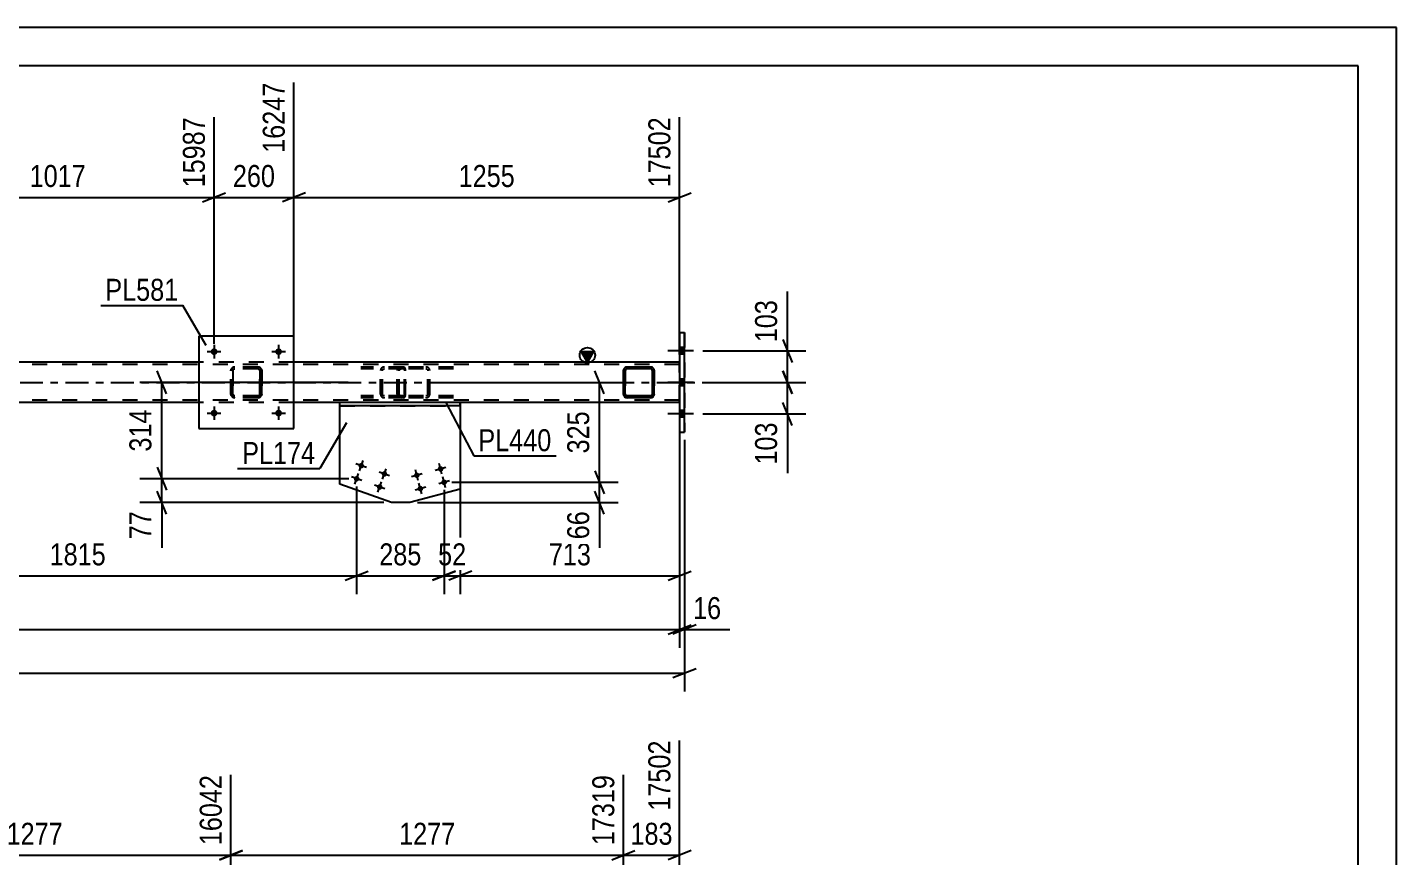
# Model space of a CAD drawing. Header units: millimetres. Extents: x 0 to 841, y 0 to 594.
# Drawn here: x 662.8 to 841, y 486 to 594 of the extents above; entities that cross this region are included whole.
import ezdxf

# ---------------------------------------------------------------- set-up
doc = ezdxf.new("R2010")
doc.units = ezdxf.units.MM
doc.linetypes.add('DXK_LINE_DOT2', pattern=[3.9198, 1.9599, -1.9599])
doc.linetypes.add('DXK_LINE_DOT3', pattern=[5.9187, 2.979, -0.9799, 0.9799, -0.9799])
doc.styles.add('Arial Narrow', font='ARIALN.TTF', dxfattribs={"height": 0.2})

# ---------------------------------------------------------------- blocks, each defined once
blk = doc.blocks.new('Unknown-122567824-1133')
at = {"color": 5, "linetype": 'Continuous'}
for p, q in [((841, 594), (0, 594)), ((841, 0), (841, 594)), ((836, 589), (5, 589)), ((836, 5), (836, 589))]:
    blk.add_line(p, q, dxfattribs=at)
blk = doc.blocks.new('Bolt-122567824-35316 - 35185')
at = {"linetype": 'Continuous'}
for points in [[(748.32, 551.44), (748.32, 552.32), (747.68, 552.32), (747.68, 551.44)], [(748.32, 551.44), (748.32, 552.32), (747.68, 552.32), (747.68, 551.44)], [(748.32, 551.44), (748.32, 552.32), (747.68, 552.32), (747.68, 551.44)], [(748.32, 547.34), (748.32, 548.22), (747.68, 548.22), (747.68, 547.34)], [(748.32, 547.34), (748.32, 548.22), (747.68, 548.22), (747.68, 547.34)], [(748.32, 543.24), (748.32, 544.12), (747.68, 544.12), (747.68, 543.24)], [(748.32, 543.24), (748.32, 544.12), (747.68, 544.12), (747.68, 543.24)], [(748.32, 543.24), (748.32, 544.12), (747.68, 544.12), (747.68, 543.24)]]:
    blk.add_hatch(color=1, dxfattribs=at).paths.add_polyline_path(points)
at = {"color": 1, "linetype": 'Continuous'}
for p, q in [((749.48, 551.88), (746.16, 551.88)), ((749.48, 551.88), (746.16, 551.88)), ((749.48, 551.88), (746.16, 551.88)), ((748.32, 552.32), (747.68, 552.32)), ((748.32, 552.32), (747.68, 552.32)), ((748.32, 552.32), (747.68, 552.32)), ((748.32, 551.44), (747.68, 551.44)), ((748.32, 551.44), (747.68, 551.44)), ((748.32, 551.44), (747.68, 551.44)), ((749.48, 547.78), (746.16, 547.78)), ((749.48, 547.78), (746.16, 547.78)), ((748.32, 548.22), (747.68, 548.22)), ((748.32, 548.22), (747.68, 548.22)), ((748.32, 547.34), (747.68, 547.34)), ((748.32, 547.34), (747.68, 547.34)), ((749.48, 543.68), (746.16, 543.68)), ((749.48, 543.68), (746.16, 543.68)), ((749.48, 543.68), (746.16, 543.68)), ((748.32, 544.12), (747.68, 544.12)), ((748.32, 544.12), (747.68, 544.12)), ((748.32, 544.12), (747.68, 544.12)), ((748.32, 543.24), (747.68, 543.24)), ((748.32, 543.24), (747.68, 543.24)), ((748.32, 543.24), (747.68, 543.24))]:
    blk.add_line(p, q, dxfattribs=at)
blk = doc.blocks.new('Part-122567824-35199 - 35185')
at = {"color": 7, "linetype": 'DXK_LINE_DOT2'}
for p, q in [((711.75, 549.78), (706.18, 549.78)), ((711.75, 549.54), (706.18, 549.54)), ((708.79, 549.49), (708.75, 549.3)), ((708.75, 546.26), (708.75, 549.3)), ((709, 549.3), (709.02, 549.4)), ((709, 546.26), (709, 549.3)), ((709.02, 549.4), (709.08, 549.47)), ((709.26, 549.78), (709.06, 549.75)), ((709.08, 549.47), (709.16, 549.53)), ((709.16, 549.53), (709.26, 549.54)), ((710.94, 549.54), (710.94, 549.78)), ((711.85, 549.75), (711.75, 549.78)), ((711.75, 549.54), (711.8, 549.53)), ((711.8, 549.53), (711.84, 549.47)), ((711.84, 549.47), (711.87, 549.4)), ((711.94, 549.64), (711.85, 549.75)), ((711.87, 549.4), (711.88, 549.3)), ((711.88, 546.26), (711.88, 549.3)), ((712, 549.49), (711.94, 549.64)), ((712.02, 549.3), (712, 549.49)), ((712.02, 546.26), (712.02, 549.3)), ((711.75, 546.02), (706.18, 546.02)), ((711.75, 545.78), (706.18, 545.78)), ((708.75, 546.26), (708.79, 546.08)), ((709.02, 546.17), (709, 546.26)), ((709.08, 546.09), (709.02, 546.17)), ((709.06, 545.82), (709.26, 545.78)), ((709.16, 546.04), (709.08, 546.09)), ((709.26, 546.02), (709.16, 546.04)), ((710.94, 545.78), (710.94, 546.02)), ((711.8, 546.04), (711.75, 546.02)), ((711.75, 545.78), (711.85, 545.82)), ((711.84, 546.09), (711.8, 546.04)), ((711.87, 546.17), (711.84, 546.09)), ((711.85, 545.82), (711.94, 545.93)), ((711.88, 546.26), (711.87, 546.17)), ((711.94, 545.93), (712, 546.08)), ((712, 546.08), (712.02, 546.26))]:
    blk.add_line(p, q, dxfattribs=at)
for centre, start, end in [((709.24, 549.29), 111.194, 156.1505), ((709.24, 546.28), 203.8495, 248.806)]:
    blk.add_arc(centre, 0.492, start, end, dxfattribs=at)
blk = doc.blocks.new('Part-122567824-35200 - 35185')
at = {"color": 7, "linetype": 'DXK_LINE_DOT2'}
for p, q in [((710.97, 549.49), (710.94, 549.3)), ((710.94, 546.26), (710.94, 549.3)), ((711.19, 549.3), (711.21, 549.4)), ((711.19, 546.26), (711.19, 549.3)), ((711.21, 549.4), (711.27, 549.47)), ((711.45, 549.78), (711.25, 549.75)), ((711.27, 549.47), (711.35, 549.53)), ((711.35, 549.53), (711.45, 549.54)), ((718.27, 549.78), (711.45, 549.78)), ((718.27, 549.54), (711.45, 549.54)), ((714.88, 549.75), (714.68, 549.78)), ((714.68, 549.54), (714.78, 549.53)), ((714.78, 549.53), (714.86, 549.47)), ((714.86, 549.47), (714.92, 549.4)), ((714.92, 549.4), (714.94, 549.3)), ((714.94, 546.26), (714.94, 549.3)), ((715.19, 549.3), (715.15, 549.49)), ((715.19, 546.26), (715.19, 549.3)), ((710.94, 546.26), (710.97, 546.08)), ((711.21, 546.17), (711.19, 546.26)), ((711.27, 546.09), (711.21, 546.17)), ((711.25, 545.82), (711.45, 545.78)), ((711.35, 546.04), (711.27, 546.09)), ((711.45, 546.02), (711.35, 546.04)), ((718.27, 546.02), (711.45, 546.02)), ((718.27, 545.78), (711.45, 545.78)), ((714.78, 546.04), (714.68, 546.02)), ((714.68, 545.78), (714.88, 545.82)), ((714.86, 546.09), (714.78, 546.04)), ((714.92, 546.17), (714.86, 546.09)), ((714.94, 546.26), (714.92, 546.17)), ((715.15, 546.08), (715.19, 546.26))]:
    blk.add_line(p, q, dxfattribs=at)
for centre, start, end in [((711.43, 549.28), 110.7583, 155.6801), ((714.7, 549.28), 24.3199, 69.2417), ((711.43, 546.29), 204.3199, 249.2417), ((714.7, 546.29), 290.7583, 335.6801)]:
    blk.add_arc(centre, 0.496, start, end, dxfattribs=at)
blk = doc.blocks.new('Part-122567824-35206 - 35185')
at = {"color": 2, "linetype": 'Continuous'}
for p, q in [((747.68, 554.28), (747.68, 554.28)), ((747.68, 554.28), (748.32, 554.28)), ((747.68, 554.28), (747.68, 541.28)), ((748.32, 541.28), (748.32, 554.28)), ((747.68, 541.28), (747.68, 541.28)), ((747.68, 541.28), (748.32, 541.28))]:
    blk.add_line(p, q, dxfattribs=at)
at = {"color": 7, "linetype": 'DXK_LINE_DOT2'}
for p, q in [((747.68, 554.28), (747.68, 541.28)), ((748.32, 554.28), (748.32, 554.28)), ((748.32, 554.28), (748.32, 541.28)), ((748.32, 541.28), (748.32, 541.28))]:
    blk.add_line(p, q, dxfattribs=at)
blk = doc.blocks.new('Part-122567824-35208 - 35185')
at = {"color": 2, "linetype": 'Continuous'}
for p, q in [((719.14, 545.14), (703.48, 545.14)), ((703.48, 544.74), (703.48, 545.14)), ((719.14, 544.74), (703.48, 544.74)), ((719.14, 545.14), (719.14, 545.14)), ((719.14, 545.14), (719.14, 544.74)), ((719.14, 544.74), (719.14, 544.74))]:
    blk.add_line(p, q, dxfattribs=at)
at = {"color": 7, "linetype": 'DXK_LINE_DOT2'}
for p, q in [((703.48, 544.74), (703.48, 545.14)), ((719.14, 544.74), (719.14, 545.14)), ((719.14, 545.14), (719.14, 545.14)), ((719.14, 544.74), (719.14, 544.74))]:
    blk.add_line(p, q, dxfattribs=at)
blk = doc.blocks.new('Part-122567824-35292 - 35185')
at = {"color": 7, "linetype": 'DXK_LINE_DOT2'}
for p, q in [((689.3, 549.3), (689.33, 549.49)), ((689.33, 549.49), (689.3, 549.3)), ((689.3, 546.26), (689.3, 549.3)), ((689.3, 549.3), (689.3, 549.3)), ((689.3, 546.26), (689.3, 549.3)), ((689.54, 549.3), (689.55, 549.4)), ((689.55, 549.4), (689.54, 549.3)), ((689.54, 546.26), (689.54, 549.3)), ((689.54, 549.3), (689.54, 549.3)), ((689.54, 549.3), (689.54, 546.26)), ((689.55, 549.4), (689.61, 549.47)), ((689.61, 549.47), (689.55, 549.4)), ((689.59, 549.75), (689.78, 549.78)), ((689.78, 549.78), (689.59, 549.75)), ((689.61, 549.47), (689.68, 549.53)), ((689.68, 549.53), (689.61, 549.47)), ((689.68, 549.53), (689.78, 549.54)), ((692.82, 549.78), (689.78, 549.78)), ((692.82, 549.54), (689.78, 549.54)), ((692.82, 549.78), (693, 549.75)), ((693, 549.75), (692.82, 549.78)), ((692.91, 549.53), (692.82, 549.54)), ((692.91, 549.53), (692.99, 549.47)), ((692.99, 549.47), (692.91, 549.53)), ((692.99, 549.47), (693.04, 549.4)), ((693.04, 549.4), (692.99, 549.47)), ((693.04, 549.4), (693.06, 549.3)), ((693.06, 549.3), (693.04, 549.4)), ((693.06, 546.26), (693.06, 549.3)), ((693.06, 549.3), (693.06, 549.3)), ((693.06, 549.3), (693.06, 546.26)), ((693.26, 549.49), (693.3, 549.3)), ((693.3, 549.3), (693.26, 549.49)), ((693.3, 546.26), (693.3, 549.3)), ((693.3, 549.3), (693.3, 549.3)), ((693.3, 549.3), (693.3, 546.26)), ((689.3, 546.26), (689.3, 546.26)), ((689.33, 546.08), (689.3, 546.26)), ((689.3, 546.26), (689.33, 546.08)), ((689.54, 546.26), (689.54, 546.26)), ((689.55, 546.17), (689.54, 546.26)), ((689.54, 546.26), (689.55, 546.17)), ((689.61, 546.09), (689.55, 546.17)), ((689.55, 546.17), (689.61, 546.09)), ((689.78, 545.78), (689.59, 545.82)), ((689.59, 545.82), (689.78, 545.78)), ((689.68, 546.04), (689.61, 546.09)), ((689.61, 546.09), (689.68, 546.04)), ((689.78, 546.02), (689.68, 546.04)), ((692.82, 546.02), (689.78, 546.02)), ((692.82, 545.78), (689.78, 545.78)), ((692.91, 546.04), (692.82, 546.02)), ((693, 545.82), (692.82, 545.78)), ((692.82, 545.78), (693, 545.82)), ((692.99, 546.09), (692.91, 546.04)), ((692.91, 546.04), (692.99, 546.09)), ((693.04, 546.17), (692.99, 546.09)), ((692.99, 546.09), (693.04, 546.17)), ((693.06, 546.26), (693.04, 546.17)), ((693.04, 546.17), (693.06, 546.26)), ((693.06, 546.26), (693.06, 546.26)), ((693.3, 546.26), (693.26, 546.08)), ((693.26, 546.08), (693.3, 546.26)), ((693.3, 546.26), (693.3, 546.26))]:
    blk.add_line(p, q, dxfattribs=at)
at = {"color": 7, "linetype": 'DXK_LINE_DOT3'}
blk.add_line((691.3, 547.78), (691.3, 547.78), dxfattribs=at)
at = {"color": 7, "linetype": 'DXK_LINE_DOT2'}
for centre, start, end in [((689.78, 549.3), 112.5, 157.5), ((689.78, 549.3), 112.5, 157.5), ((692.82, 549.3), 22.5, 67.5), ((692.82, 549.3), 22.5, 67.5), ((689.78, 546.26), 202.5, 247.5), ((689.78, 546.26), 202.5, 247.5), ((692.82, 546.26), 292.5, 337.5), ((692.82, 546.26), 292.5, 337.5)]:
    blk.add_arc(centre, 0.48, start, end, dxfattribs=at)
blk = doc.blocks.new('Part-122567824-35293 - 35185')
at = {"color": 2, "linetype": 'Continuous'}
for p, q in [((697.5, 553.78), (685.1, 553.78)), ((685.1, 553.78), (685.1, 541.78)), ((697.5, 541.78), (697.5, 553.78)), ((685.1, 541.78), (697.5, 541.78))]:
    blk.add_line(p, q, dxfattribs=at)
blk = doc.blocks.new('Part-122567824-35294 - 35185')
at = {"color": 2, "linetype": 'Continuous'}
for p, q in [((740.41, 549.49), (740.38, 549.3)), ((740.38, 546.26), (740.38, 549.3)), ((740.38, 549.3), (740.38, 549.3)), ((740.62, 549.3), (740.64, 549.4)), ((740.62, 546.26), (740.62, 549.3)), ((740.62, 549.3), (740.62, 549.3)), ((740.64, 549.4), (740.69, 549.47)), ((740.86, 549.78), (740.67, 549.75)), ((740.69, 549.47), (740.77, 549.53)), ((740.86, 549.54), (740.77, 549.53)), ((743.9, 549.78), (740.86, 549.78)), ((743.9, 549.54), (740.86, 549.54)), ((744.08, 549.75), (743.9, 549.78)), ((743.99, 549.53), (743.9, 549.54)), ((743.99, 549.53), (744.07, 549.47)), ((744.07, 549.47), (744.12, 549.4)), ((744.12, 549.4), (744.14, 549.3)), ((744.14, 546.26), (744.14, 549.3)), ((744.14, 549.3), (744.14, 549.3)), ((744.38, 549.3), (744.34, 549.49)), ((744.38, 546.26), (744.38, 549.3)), ((744.38, 549.3), (744.38, 549.3)), ((740.38, 546.26), (740.38, 546.26)), ((740.38, 546.26), (740.41, 546.08)), ((740.62, 546.26), (740.62, 546.26)), ((740.64, 546.17), (740.62, 546.26)), ((740.69, 546.09), (740.64, 546.17)), ((740.67, 545.82), (740.86, 545.78)), ((740.77, 546.04), (740.69, 546.09)), ((740.86, 546.02), (740.77, 546.04)), ((743.9, 546.02), (740.86, 546.02)), ((743.9, 545.78), (740.86, 545.78)), ((743.99, 546.04), (743.9, 546.02)), ((743.9, 545.78), (744.08, 545.82)), ((744.07, 546.09), (743.99, 546.04)), ((744.12, 546.17), (744.07, 546.09)), ((744.14, 546.26), (744.12, 546.17)), ((744.14, 546.26), (744.14, 546.26)), ((744.34, 546.08), (744.38, 546.26)), ((744.38, 546.26), (744.38, 546.26))]:
    blk.add_line(p, q, dxfattribs=at)
at = {"color": 7, "linetype": 'DXK_LINE_DOT2'}
for p, q in [((740.38, 549.3), (740.41, 549.49)), ((740.38, 546.26), (740.38, 549.3)), ((740.64, 549.4), (740.62, 549.3)), ((740.62, 549.3), (740.62, 546.26)), ((740.69, 549.47), (740.64, 549.4)), ((740.67, 549.75), (740.86, 549.78)), ((740.77, 549.53), (740.69, 549.47)), ((740.86, 549.54), (740.86, 549.54)), ((743.9, 549.78), (744.08, 549.75)), ((743.99, 549.53), (743.99, 549.53)), ((744.07, 549.47), (743.99, 549.53)), ((744.12, 549.4), (744.07, 549.47)), ((744.14, 549.3), (744.12, 549.4)), ((744.14, 549.3), (744.14, 546.26)), ((744.34, 549.49), (744.38, 549.3)), ((744.38, 549.3), (744.38, 546.26)), ((740.41, 546.08), (740.38, 546.26)), ((740.62, 546.26), (740.64, 546.17)), ((740.64, 546.17), (740.69, 546.09)), ((740.86, 545.78), (740.67, 545.82)), ((740.69, 546.09), (740.77, 546.04)), ((740.86, 546.02), (740.86, 546.02)), ((744.08, 545.82), (743.9, 545.78)), ((743.99, 546.04), (744.07, 546.09)), ((743.99, 546.04), (743.99, 546.04)), ((744.07, 546.09), (744.12, 546.17)), ((744.12, 546.17), (744.14, 546.26)), ((744.38, 546.26), (744.34, 546.08))]:
    blk.add_line(p, q, dxfattribs=at)
at = {"color": 2, "linetype": 'Continuous'}
for centre, start, end in [((740.86, 549.3), 112.5, 157.5), ((743.9, 549.3), 22.5, 67.5), ((740.86, 546.26), 202.5, 247.5), ((743.9, 546.26), 292.5, 337.5)]:
    blk.add_arc(centre, 0.48, start, end, dxfattribs=at)
at = {"color": 7, "linetype": 'DXK_LINE_DOT2'}
for centre, start, end in [((740.86, 549.3), 112.5, 157.5), ((743.9, 549.3), 22.5, 67.5), ((740.86, 546.26), 202.5, 247.5), ((743.9, 546.26), 292.5, 337.5)]:
    blk.add_arc(centre, 0.48, start, end, dxfattribs=at)
blk = doc.blocks.new('Part-122567824-35305 - 35185')
at = {"linetype": 'Continuous'}
blk.add_hatch(color=2, dxfattribs=at).paths.add_polyline_path([(735.68, 550.42), (734.88, 551.82), (736.48, 551.82)])
at = {"color": 2, "linetype": 'Continuous'}
for p, q in [((735.68, 550.42), (734.88, 551.82)), ((734.88, 551.82), (736.48, 551.82)), ((736.48, 551.82), (735.68, 550.42)), ((634.02, 550.42), (606.74, 550.42)), ((685.1, 550.42), (646.42, 550.42)), ((747.68, 550.42), (697.5, 550.42)), ((624.28, 545.14), (606.74, 545.14)), ((634.02, 545.14), (633.06, 545.14)), ((685.1, 545.14), (646.42, 545.14)), ((703.48, 545.14), (697.5, 545.14)), ((747.68, 545.14), (719.14, 545.14))]:
    blk.add_line(p, q, dxfattribs=at)
at = {"color": 7, "linetype": 'DXK_LINE_DOT2'}
for p, q in [((606.74, 550.42), (606.74, 550.42)), ((606.74, 550.42), (606.74, 545.46)), ((606.74, 550.42), (606.74, 550.38)), ((606.74, 550.38), (606.74, 549.78)), ((747.68, 550.1), (606.74, 550.1)), ((606.74, 550.1), (606.74, 545.14)), ((646.42, 550.42), (634.02, 550.42)), ((697.5, 550.42), (685.1, 550.42)), ((747.68, 545.46), (747.68, 550.42)), ((747.68, 550.42), (747.68, 550.42)), ((747.68, 550.42), (747.68, 550.42)), ((747.68, 550.42), (747.68, 549.78)), ((747.68, 545.14), (747.68, 550.1)), ((747.68, 550.1), (747.68, 550.1)), ((606.74, 545.19), (606.74, 545.78)), ((747.68, 545.46), (606.74, 545.46)), ((747.68, 545.14), (747.68, 545.78)), ((747.68, 545.46), (747.68, 545.46)), ((606.74, 545.14), (606.74, 545.19)), ((606.74, 545.14), (606.74, 545.14)), ((633.06, 545.14), (624.28, 545.14)), ((646.42, 545.14), (634.02, 545.14)), ((646.42, 545.14), (634.02, 545.14)), ((697.5, 545.14), (685.1, 545.14)), ((719.14, 545.14), (703.48, 545.14)), ((747.68, 545.14), (747.68, 545.14)), ((747.68, 545.14), (747.68, 545.14))]:
    blk.add_line(p, q, dxfattribs=at)
at = {"color": 7, "linetype": 'DXK_LINE_DOT3'}
blk.add_line((596.74, 547.78), (757.68, 547.78), dxfattribs=at)
at = {"color": 2, "linetype": 'Continuous'}
blk.add_circle((735.68, 551.32), 1, dxfattribs=at)
blk = doc.blocks.new('Part-122567824-35306 - 35185')
at = {"color": 2, "linetype": 'Continuous'}
for p, q in [((703.48, 534.51), (703.48, 544.74)), ((719.14, 544.74), (719.14, 533.88)), ((710.2, 532.13), (703.48, 534.51)), ((719.14, 533.88), (712.57, 532.13)), ((719.14, 533.88), (719.14, 533.88)), ((710.2, 532.13), (710.2, 532.13)), ((712.57, 532.13), (710.2, 532.13)), ((712.57, 532.13), (712.57, 532.13))]:
    blk.add_line(p, q, dxfattribs=at)
at = {"color": 7, "linetype": 'DXK_LINE_DOT2'}
for p, q in [((703.48, 534.51), (703.48, 544.74)), ((703.48, 544.74), (719.14, 544.74)), ((719.14, 544.74), (719.14, 544.74)), ((719.14, 544.74), (719.14, 533.88))]:
    blk.add_line(p, q, dxfattribs=at)
blk = doc.blocks.new('Bolt-122567824-35338 - 35185')
at = {"linetype": 'Continuous'}
for points in [[(687.54, 543.78, -1), (686.66, 543.78, -1)], [(695.94, 543.78, -1), (695.06, 543.78, -1)]]:
    blk.add_hatch(color=1, dxfattribs=at).paths.add_polyline_path(points)
at = {"color": 1, "linetype": 'Continuous'}
for p, q in [((686.22, 543.78), (687.98, 543.78)), ((687.1, 544.66), (687.1, 542.9)), ((694.62, 543.78), (696.38, 543.78)), ((695.5, 544.66), (695.5, 542.9))]:
    blk.add_line(p, q, dxfattribs=at)
blk = doc.blocks.new('Bolt-122567824-35339 - 35185')
at = {"linetype": 'Continuous'}
for points in [[(687.54, 551.78, -1), (686.66, 551.78, -1)], [(695.94, 551.78, -1), (695.06, 551.78, -1)]]:
    blk.add_hatch(color=1, dxfattribs=at).paths.add_polyline_path(points)
at = {"color": 1, "linetype": 'Continuous'}
for p, q in [((687.1, 552.66), (687.1, 550.9)), ((695.5, 552.66), (695.5, 550.9)), ((686.22, 551.78), (687.98, 551.78)), ((694.62, 551.78), (696.38, 551.78))]:
    blk.add_line(p, q, dxfattribs=at)
blk = doc.blocks.new('Bolt-122567824-35350 - 35185')
at = {"linetype": 'Continuous'}
for points in [[(705.91, 537.05, -1), (706.59, 536.81, -1)], [(705.31, 535.35, -1), (705.99, 535.11, -1)], [(708.93, 535.98, -1), (709.61, 535.74, -1)], [(708.32, 534.28, -1), (709, 534.04, -1)]]:
    blk.add_hatch(color=1, dxfattribs=at).paths.add_polyline_path(points)
at = {"color": 1, "linetype": 'Continuous'}
for p, q in [((706.93, 536.69), (705.57, 537.17)), ((706.01, 536.25), (706.49, 537.61)), ((709.03, 535.18), (709.51, 536.54)), ((706.33, 534.99), (704.97, 535.47)), ((705.41, 534.55), (705.89, 535.91)), ((708.42, 533.48), (708.9, 534.84)), ((709.94, 535.62), (708.59, 536.1)), ((709.34, 533.92), (707.99, 534.4))]:
    blk.add_line(p, q, dxfattribs=at)
blk = doc.blocks.new('Bolt-122567824-35351 - 35185')
at = {"linetype": 'Continuous'}
for points in [[(716.23, 536.42, -1), (716.93, 536.6, -1)], [(713.14, 535.59, -1), (713.83, 535.78, -1)], [(716.69, 534.68, -1), (717.39, 534.86, -1)], [(713.6, 533.85, -1), (714.3, 534.04, -1)]]:
    blk.add_hatch(color=1, dxfattribs=at).paths.add_polyline_path(points)
at = {"color": 1, "linetype": 'Continuous'}
for p, q in [((713.67, 534.99), (713.3, 536.38)), ((717.27, 536.69), (715.88, 536.32)), ((716.76, 535.81), (716.39, 537.2)), ((714.18, 535.87), (712.79, 535.5)), ((714.13, 533.25), (713.76, 534.64)), ((717.74, 534.95), (716.34, 534.58)), ((717.22, 534.07), (716.85, 535.47)), ((714.64, 534.13), (713.25, 533.76))]:
    blk.add_line(p, q, dxfattribs=at)
blk = doc.blocks.new('StraightDimension-122567824-50199 - 35185')
at = {"color": 7, "linetype": 'Continuous'}
for p, q in [((737.87, 546.28), (736.67, 549.28)), ((718.04, 547.78), (739.67, 547.78)), ((737.27, 534.77), (737.27, 547.78)), ((718.04, 534.77), (739.67, 534.77)), ((736.67, 536.27), (737.87, 533.27))]:
    blk.add_line(p, q, dxfattribs=at)
at = {"color": 0}
blk.add_wipeout([(736.52, 544.62), (732.32, 544.62), (732.32, 537.93), (736.52, 537.93)], dxfattribs=at)
at = {"color": 3, "style": 'Arial Narrow'}
blk.add_text('325', height=2.863, rotation=90.0002, dxfattribs=at).set_placement((735.92, 538.53))
blk = doc.blocks.new('StraightDimension-122567824-48771 - 35185')
at = {"color": 7, "linetype": 'Continuous'}
for p, q in [((646.42, 551.42), (646.42, 586.81)), ((687.1, 552.78), (687.1, 582.31)), ((647.92, 572.47), (644.92, 571.27)), ((685.6, 571.27), (688.6, 572.47)), ((646.42, 571.87), (687.1, 571.87))]:
    blk.add_line(p, q, dxfattribs=at)
at = {"color": 0, "linetype": 'Continuous'}
blk.add_wipeout([(686.5, 582.91), (682.3, 582.91), (682.3, 572.57), (686.5, 572.57)], dxfattribs=at)
at = {"color": 0}
blk.add_wipeout([(671.01, 572.62), (671.01, 576.82), (662.5, 576.82), (662.5, 572.62)], dxfattribs=at)
at = {"color": 3, "linetype": 'Continuous', "style": 'Arial Narrow'}
blk.add_text('15987', height=2.863, rotation=90.0002, dxfattribs=at).set_placement((685.9, 573.17))
at = {"color": 3, "style": 'Arial Narrow'}
blk.add_text('1017', height=2.863, dxfattribs=at).set_placement((663.1, 573.22))
blk = doc.blocks.new('StraightDimension-122567824-35718 - 35185')
at = {"color": 7, "linetype": 'Continuous'}
for p, q in [((761.12, 553.38), (762.32, 550.38)), ((750.72, 551.88), (764.12, 551.88)), ((761.72, 547.78), (761.72, 551.88)), ((762.32, 546.28), (761.12, 549.28)), ((750.72, 547.78), (764.12, 547.78))]:
    blk.add_line(p, q, dxfattribs=at)
at = {"color": 0}
blk.add_wipeout([(760.97, 559.09), (756.77, 559.09), (756.77, 552.41), (760.97, 552.41)], dxfattribs=at)
at = {"color": 7, "linetype": 'Continuous'}
blk.add_line((761.72, 551.88), (761.72, 559.62), dxfattribs=at)
blk.add_line((761.72, 551.88), (761.72, 559.62), dxfattribs=at)
at = {"color": 3, "style": 'Arial Narrow'}
blk.add_text('103', height=2.863, rotation=90.0002, dxfattribs=at).set_placement((760.37, 553.01))
blk = doc.blocks.new('StraightDimension-122567824-35719 - 35185')
at = {"color": 7, "linetype": 'Continuous'}
for p, q in [((761.12, 549.28), (762.32, 546.28)), ((750.72, 547.78), (764.12, 547.78)), ((761.72, 543.68), (761.72, 547.78)), ((750.72, 543.68), (764.12, 543.68)), ((762.32, 542.18), (761.12, 545.18))]:
    blk.add_line(p, q, dxfattribs=at)
at = {"color": 0}
blk.add_wipeout([(760.97, 543.16), (756.77, 543.16), (756.77, 536.48), (760.97, 536.48)], dxfattribs=at)
at = {"color": 7, "linetype": 'Continuous'}
blk.add_line((761.72, 543.68), (761.72, 535.95), dxfattribs=at)
blk.add_line((761.72, 543.68), (761.72, 535.95), dxfattribs=at)
at = {"color": 3, "style": 'Arial Narrow'}
blk.add_text('103', height=2.863, rotation=90.0002, dxfattribs=at).set_placement((760.37, 537.08))
blk = doc.blocks.new('StraightDimension-122567824-48769 - 35185')
at = {"color": 7, "linetype": 'Continuous'}
for p, q in [((697.5, 551.42), (697.5, 586.81)), ((747.68, 551.42), (747.68, 582.31)), ((699, 572.47), (696, 571.27)), ((746.18, 571.27), (749.18, 572.47)), ((697.5, 571.87), (747.68, 571.87))]:
    blk.add_line(p, q, dxfattribs=at)
at = {"color": 0, "linetype": 'Continuous'}
blk.add_wipeout([(747.08, 582.91), (742.88, 582.91), (742.88, 572.57), (747.08, 572.57)], dxfattribs=at)
at = {"color": 0}
blk.add_wipeout([(726.84, 572.62), (726.84, 576.82), (718.33, 576.82), (718.33, 572.62)], dxfattribs=at)
at = {"color": 3, "linetype": 'Continuous', "style": 'Arial Narrow'}
blk.add_text('17502', height=2.863, rotation=90.0002, dxfattribs=at).set_placement((746.48, 573.17))
at = {"color": 3, "style": 'Arial Narrow'}
blk.add_text('1255', height=2.863, dxfattribs=at).set_placement((718.93, 573.22))
blk = doc.blocks.new('StraightDimension-122567824-48770 - 35185')
at = {"color": 7, "linetype": 'Continuous'}
for p, q in [((697.5, 551.42), (697.5, 586.81)), ((687.1, 552.78), (687.1, 582.31)), ((685.6, 571.27), (688.6, 572.47)), ((699, 572.47), (696, 571.27)), ((687.1, 571.87), (697.5, 571.87))]:
    blk.add_line(p, q, dxfattribs=at)
at = {"color": 0}
blk.add_wipeout([(695.64, 572.62), (695.64, 576.82), (688.95, 576.82), (688.95, 572.62)], dxfattribs=at)
at = {"color": 3, "style": 'Arial Narrow'}
blk.add_text('260', height=2.863, dxfattribs=at).set_placement((689.55, 573.22))
at = {"color": 0, "linetype": 'Continuous'}
blk.add_wipeout([(696.9, 587.41), (692.7, 587.41), (692.7, 577.07), (696.9, 577.07)], dxfattribs=at)
at = {"color": 3, "linetype": 'Continuous', "style": 'Arial Narrow'}
blk.add_text('16247', height=2.863, rotation=90.0002, dxfattribs=at).set_placement((696.3, 577.67))
blk = doc.blocks.new('StraightDimension-122567824-49484 - 35185')
at = {"color": 7, "linetype": 'Continuous'}
for p, q in [((719.14, 543.74), (719.14, 520.21)), ((747.68, 544.14), (747.68, 520.21)), ((720.64, 523.21), (717.64, 522.01)), ((719.14, 522.61), (747.68, 522.61)), ((746.18, 522.01), (749.18, 523.21))]:
    blk.add_line(p, q, dxfattribs=at)
at = {"color": 0}
blk.add_wipeout([(736.75, 523.36), (736.75, 527.56), (730.07, 527.56), (730.07, 523.36)], dxfattribs=at)
at = {"color": 3, "style": 'Arial Narrow'}
blk.add_text('713', height=2.863, dxfattribs=at).set_placement((730.67, 523.96))
blk = doc.blocks.new('StraightDimension-122567824-49485 - 35185')
at = {"color": 7, "linetype": 'Continuous'}
for p, q in [((719.14, 543.74), (719.14, 520.21)), ((717.04, 533.77), (717.04, 520.21)), ((715.54, 522.01), (718.54, 523.21)), ((717.04, 522.61), (719.14, 522.61)), ((720.64, 523.21), (717.64, 522.01))]:
    blk.add_line(p, q, dxfattribs=at)
at = {"color": 0}
blk.add_wipeout([(720.52, 523.36), (720.52, 527.56), (715.66, 527.56), (715.66, 523.36)], dxfattribs=at)
at = {"color": 3, "style": 'Arial Narrow'}
blk.add_text('52', height=2.863, dxfattribs=at).set_placement((716.26, 523.96))
blk = doc.blocks.new('StraightDimension-122567824-49486 - 35185')
at = {"color": 7, "linetype": 'Continuous'}
for p, q in [((705.65, 534.23), (705.65, 520.21)), ((717.04, 533.77), (717.04, 520.21)), ((704.15, 522.01), (707.15, 523.21)), ((705.65, 522.61), (717.04, 522.61)), ((718.54, 523.21), (715.54, 522.01))]:
    blk.add_line(p, q, dxfattribs=at)
at = {"color": 0}
blk.add_wipeout([(714.69, 523.36), (714.69, 527.56), (708, 527.56), (708, 523.36)], dxfattribs=at)
at = {"color": 3, "style": 'Arial Narrow'}
blk.add_text('285', height=2.863, dxfattribs=at).set_placement((708.6, 523.96))
blk = doc.blocks.new('StraightDimension-122567824-49487 - 35185')
at = {"color": 7, "linetype": 'Continuous'}
for p, q in [((633.06, 543.74), (633.06, 520.21)), ((705.65, 534.23), (705.65, 520.21)), ((634.56, 523.21), (631.56, 522.01)), ((633.06, 522.61), (705.65, 522.61)), ((704.15, 522.01), (707.15, 523.21))]:
    blk.add_line(p, q, dxfattribs=at)
at = {"color": 0}
blk.add_wipeout([(673.61, 523.36), (673.61, 527.56), (665.1, 527.56), (665.1, 523.36)], dxfattribs=at)
at = {"color": 3, "style": 'Arial Narrow'}
blk.add_text('1815', height=2.863, dxfattribs=at).set_placement((665.7, 523.96))
blk = doc.blocks.new('StraightDimension-122567824-49557 - 35185')
at = {"color": 7, "linetype": 'Continuous'}
for p, q in [((747.68, 540.28), (747.68, 513.21)), ((748.32, 540.28), (748.32, 513.21)), ((746.18, 515.01), (749.18, 516.21)), ((749.82, 516.21), (746.82, 515.01)), ((747.68, 515.61), (748.32, 515.61))]:
    blk.add_line(p, q, dxfattribs=at)
at = {"color": 0}
blk.add_wipeout([(753.7, 516.36), (753.7, 520.56), (748.84, 520.56), (748.84, 516.36)], dxfattribs=at)
at = {"color": 7, "linetype": 'Continuous'}
blk.add_line((748.32, 515.61), (754.23, 515.61), dxfattribs=at)
blk.add_line((748.32, 515.61), (754.23, 515.61), dxfattribs=at)
at = {"color": 3, "style": 'Arial Narrow'}
blk.add_text('16', height=2.863, dxfattribs=at).set_placement((749.44, 516.96))
blk = doc.blocks.new('StraightDimension-122567824-49558 - 35185')
at = {"color": 7, "linetype": 'Continuous'}
for p, q in [((747.68, 540.28), (747.68, 513.21)), ((47.6, 515.61), (747.68, 515.61)), ((746.18, 515.01), (749.18, 516.21))]:
    blk.add_line(p, q, dxfattribs=at)
blk = doc.blocks.new('StraightDimension-122567824-49588 - 35185')
at = {"color": 7, "linetype": 'Continuous'}
for p, q in [((748.32, 540.28), (748.32, 507.54)), ((46.96, 509.94), (748.32, 509.94)), ((746.82, 509.34), (749.82, 510.54))]:
    blk.add_line(p, q, dxfattribs=at)
blk = doc.blocks.new('StraightDimension-122567824-50170 - 35185')
at = {"color": 7, "linetype": 'Continuous'}
for p, q in [((680.89, 546.28), (679.69, 549.28)), ((704.56, 547.78), (677.44, 547.78)), ((680.29, 535.23), (680.29, 547.78)), ((679.69, 536.73), (680.89, 533.73)), ((704.65, 535.23), (677.44, 535.23))]:
    blk.add_line(p, q, dxfattribs=at)
at = {"color": 0}
blk.add_wipeout([(679.54, 544.85), (675.34, 544.85), (675.34, 538.17), (679.54, 538.17)], dxfattribs=at)
at = {"color": 3, "style": 'Arial Narrow'}
blk.add_text('314', height=2.863, rotation=90.0002, dxfattribs=at).set_placement((678.94, 538.77))
blk = doc.blocks.new('StraightDimension-122567824-50171 - 35185')
at = {"color": 7, "linetype": 'Continuous'}
for p, q in [((679.69, 536.73), (680.89, 533.73)), ((704.65, 535.23), (677.44, 535.23)), ((680.29, 532.13), (680.29, 535.23)), ((680.89, 530.63), (679.69, 533.63)), ((709.2, 532.13), (677.44, 532.13))]:
    blk.add_line(p, q, dxfattribs=at)
at = {"color": 0}
blk.add_wipeout([(679.54, 531.61), (675.34, 531.61), (675.34, 526.75), (679.54, 526.75)], dxfattribs=at)
at = {"color": 7, "linetype": 'Continuous'}
blk.add_line((680.29, 532.13), (680.29, 526.23), dxfattribs=at)
blk.add_line((680.29, 532.13), (680.29, 526.23), dxfattribs=at)
at = {"color": 3, "style": 'Arial Narrow'}
blk.add_text('77', height=2.863, rotation=90.0002, dxfattribs=at).set_placement((678.94, 527.35))
blk = doc.blocks.new('StraightDimension-122567824-50200 - 35185')
at = {"color": 7, "linetype": 'Continuous'}
for p, q in [((718.04, 534.77), (739.67, 534.77)), ((736.67, 536.27), (737.87, 533.27)), ((737.27, 532.13), (737.27, 534.77)), ((737.87, 530.63), (736.67, 533.63)), ((713.57, 532.13), (739.67, 532.13))]:
    blk.add_line(p, q, dxfattribs=at)
at = {"color": 0}
blk.add_wipeout([(736.52, 531.61), (732.32, 531.61), (732.32, 526.75), (736.52, 526.75)], dxfattribs=at)
at = {"color": 7, "linetype": 'Continuous'}
blk.add_line((737.27, 532.13), (737.27, 526.23), dxfattribs=at)
blk.add_line((737.27, 532.13), (737.27, 526.23), dxfattribs=at)
at = {"color": 3, "style": 'Arial Narrow'}
blk.add_text('66', height=2.863, rotation=90.0002, dxfattribs=at).set_placement((735.92, 527.35))
blk = doc.blocks.new('StraightDimension-122567824-20580 - 3926')
at = {"color": 7, "linetype": 'Continuous'}
for p, q in [((747.68, 442.17), (747.68, 501.17)), ((740.38, 447.7), (740.38, 496.67)), ((738.88, 485.63), (741.88, 486.83)), ((749.18, 486.83), (746.18, 485.63)), ((740.38, 486.23), (747.68, 486.23))]:
    blk.add_line(p, q, dxfattribs=at)
at = {"color": 0}
blk.add_wipeout([(747.37, 486.98), (747.37, 491.18), (740.69, 491.18), (740.69, 486.98)], dxfattribs=at)
at = {"color": 3, "style": 'Arial Narrow'}
blk.add_text('183', height=2.863, dxfattribs=at).set_placement((741.29, 487.58))
at = {"color": 0, "linetype": 'Continuous'}
blk.add_wipeout([(747.08, 501.77), (742.88, 501.77), (742.88, 491.43), (747.08, 491.43)], dxfattribs=at)
at = {"color": 3, "linetype": 'Continuous', "style": 'Arial Narrow'}
blk.add_text('17502', height=2.863, rotation=90.0002, dxfattribs=at).set_placement((746.48, 492.03))
blk = doc.blocks.new('StraightDimension-122567824-20581 - 3926')
at = {"color": 7, "linetype": 'Continuous'}
for p, q in [((689.3, 447.7), (689.3, 496.67)), ((740.38, 447.7), (740.38, 496.67)), ((690.8, 486.83), (687.8, 485.63)), ((738.88, 485.63), (741.88, 486.83)), ((689.3, 486.23), (740.38, 486.23))]:
    blk.add_line(p, q, dxfattribs=at)
at = {"color": 0, "linetype": 'Continuous'}
blk.add_wipeout([(739.78, 497.27), (735.58, 497.27), (735.58, 486.93), (739.78, 486.93)], dxfattribs=at)
at = {"color": 0}
blk.add_wipeout([(719.09, 486.98), (719.09, 491.18), (710.58, 491.18), (710.58, 486.98)], dxfattribs=at)
at = {"color": 3, "linetype": 'Continuous', "style": 'Arial Narrow'}
blk.add_text('17319', height=2.863, rotation=90.0002, dxfattribs=at).set_placement((739.18, 487.53))
at = {"color": 3, "style": 'Arial Narrow'}
blk.add_text('1277', height=2.863, dxfattribs=at).set_placement((711.18, 487.58))
blk = doc.blocks.new('StraightDimension-122567824-20582 - 3926')
at = {"color": 7, "linetype": 'Continuous'}
for p, q in [((638.22, 447.7), (638.22, 496.67)), ((689.3, 447.7), (689.3, 496.67)), ((639.72, 486.83), (636.72, 485.63)), ((687.8, 485.63), (690.8, 486.83)), ((638.22, 486.23), (689.3, 486.23))]:
    blk.add_line(p, q, dxfattribs=at)
at = {"color": 0, "linetype": 'Continuous'}
blk.add_wipeout([(688.7, 497.27), (684.5, 497.27), (684.5, 486.93), (688.7, 486.93)], dxfattribs=at)
at = {"color": 0}
blk.add_wipeout([(668.01, 486.98), (668.01, 491.18), (659.5, 491.18), (659.5, 486.98)], dxfattribs=at)
at = {"color": 3, "linetype": 'Continuous', "style": 'Arial Narrow'}
blk.add_text('16042', height=2.863, rotation=90.0002, dxfattribs=at).set_placement((688.1, 487.53))
at = {"color": 3, "style": 'Arial Narrow'}
blk.add_text('1277', height=2.863, dxfattribs=at).set_placement((660.1, 487.58))
blk = doc.blocks.new('Mark-122567824-49598 - 35185')
at = {"color": 0}
blk.add_wipeout([(731.01, 538.82), (731.01, 541.82), (721.5, 541.82), (721.5, 538.82)], dxfattribs=at)
blk.add_wipeout([(731.01, 538.82), (731.01, 541.82), (721.5, 541.82), (721.5, 538.82)], dxfattribs=at)
at = {"color": 30, "linetype": 'Continuous'}
for p, q in [((717.26, 545.14), (720.9, 538.22)), ((720.9, 538.22), (731.61, 538.22))]:
    blk.add_line(p, q, dxfattribs=at)
at = {"color": 3, "style": 'Arial Narrow'}
blk.add_text('PL440', height=2.863, dxfattribs=at).set_placement((721.5, 538.82))
blk = doc.blocks.new('Mark-122567824-49601 - 35185')
at = {"color": 0}
blk.add_wipeout([(700.26, 537.15), (700.26, 540.15), (690.76, 540.15), (690.76, 537.15)], dxfattribs=at)
blk.add_wipeout([(700.26, 537.15), (700.26, 540.15), (690.76, 540.15), (690.76, 537.15)], dxfattribs=at)
at = {"color": 30, "linetype": 'Continuous'}
for p in [(704.34, 542.52), (690.16, 536.55)]:
    blk.add_line(p, (700.86, 536.55), dxfattribs=at)
at = {"color": 3, "style": 'Arial Narrow'}
blk.add_text('PL174', height=2.863, dxfattribs=at).set_placement((690.76, 537.15))
blk = doc.blocks.new('Mark-122567824-49652 - 35185')
at = {"color": 0}
blk.add_wipeout([(682.45, 558.4), (682.45, 561.4), (672.95, 561.4), (672.95, 558.4)], dxfattribs=at)
blk.add_wipeout([(682.45, 558.4), (682.45, 561.4), (672.95, 561.4), (672.95, 558.4)], dxfattribs=at)
at = {"color": 30, "linetype": 'Continuous'}
for p in [(672.35, 557.8), (686.05, 552.6)]:
    blk.add_line(p, (683.05, 557.8), dxfattribs=at)
at = {"color": 3, "style": 'Arial Narrow'}
blk.add_text('PL581', height=2.863, dxfattribs=at).set_placement((672.95, 558.4))

msp = doc.modelspace()

# ---------------------------------------------------------------- block references
for name in ['Unknown-122567824-1133', 'Part-122567824-35206 - 35185', 'Part-122567824-35293 - 35185', 'Bolt-122567824-35339 - 35185', 'Part-122567824-35305 - 35185', 'Bolt-122567824-35316 - 35185', 'Part-122567824-35292 - 35185', 'Part-122567824-35199 - 35185', 'Part-122567824-35200 - 35185', 'Part-122567824-35294 - 35185', 'Bolt-122567824-35338 - 35185', 'Part-122567824-35208 - 35185', 'Part-122567824-35306 - 35185', 'Bolt-122567824-35350 - 35185', 'Bolt-122567824-35351 - 35185']:
    msp.add_blockref(name, (0, 0))

# ---------------------------------------------------------------- next in the draw order: block references
for name in ['StraightDimension-122567824-48771 - 35185', 'StraightDimension-122567824-48769 - 35185', 'StraightDimension-122567824-35718 - 35185', 'StraightDimension-122567824-50199 - 35185', 'StraightDimension-122567824-20580 - 3926']:
    msp.add_blockref(name, (0, 0))

# ---------------------------------------------------------------- next in the draw order: block references
for name in ['StraightDimension-122567824-48770 - 35185', 'StraightDimension-122567824-35719 - 35185', 'StraightDimension-122567824-49484 - 35185', 'StraightDimension-122567824-20581 - 3926']:
    msp.add_blockref(name, (0, 0))

# ---------------------------------------------------------------- next in the draw order: block references
for name in ['Mark-122567824-49652 - 35185', 'StraightDimension-122567824-49485 - 35185', 'StraightDimension-122567824-49557 - 35185', 'StraightDimension-122567824-20582 - 3926']:
    msp.add_blockref(name, (0, 0))

# ---------------------------------------------------------------- next in the draw order: block references
msp.add_blockref('StraightDimension-122567824-49486 - 35185', (0, 0))

# ---------------------------------------------------------------- next in the draw order: block references
msp.add_blockref('StraightDimension-122567824-49487 - 35185', (0, 0))

# ---------------------------------------------------------------- next in the draw order: block references
msp.add_blockref('StraightDimension-122567824-49558 - 35185', (0, 0))

# ---------------------------------------------------------------- next in the draw order: block references
msp.add_blockref('StraightDimension-122567824-49588 - 35185', (0, 0))

# ---------------------------------------------------------------- next in the draw order: block references
for name in ['StraightDimension-122567824-50170 - 35185', 'Mark-122567824-49598 - 35185', 'StraightDimension-122567824-50200 - 35185']:
    msp.add_blockref(name, (0, 0))

# ---------------------------------------------------------------- next in the draw order: block references
msp.add_blockref('StraightDimension-122567824-50171 - 35185', (0, 0))

# ---------------------------------------------------------------- next in the draw order: block references
msp.add_blockref('Mark-122567824-49601 - 35185', (0, 0))

doc.saveas('drawing.dxf')
